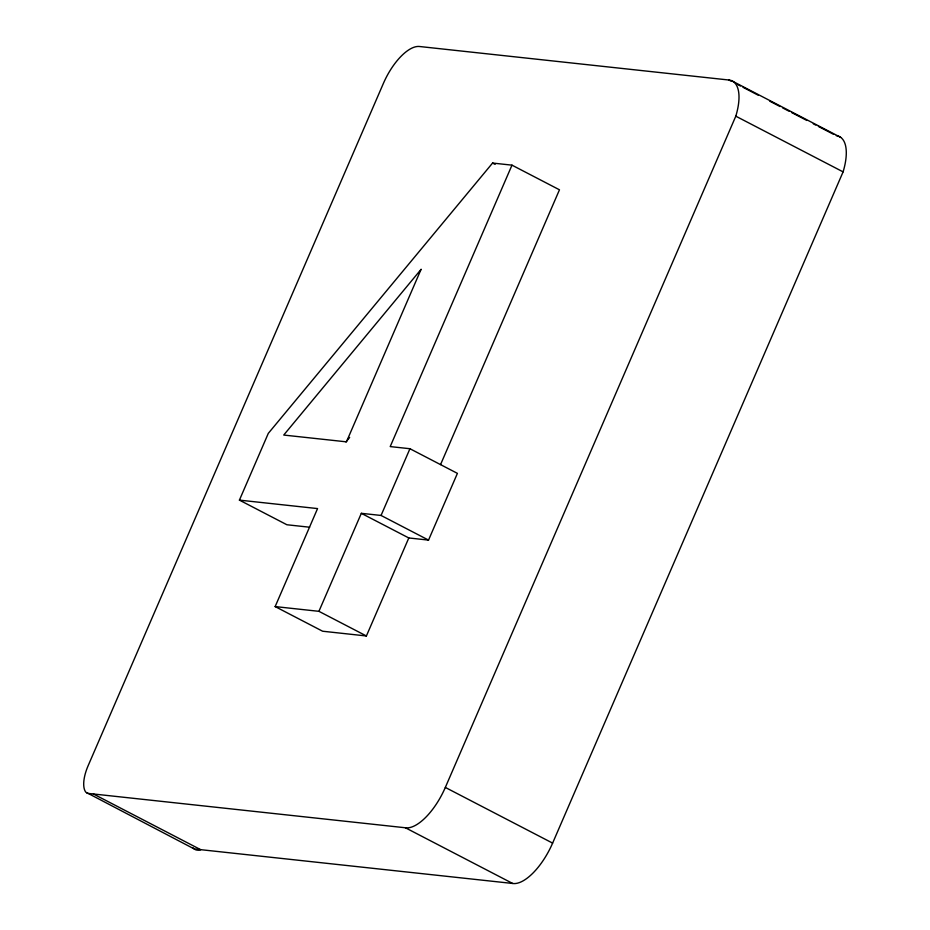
<?xml version="1.0" encoding="UTF-8"?>
<svg xmlns="http://www.w3.org/2000/svg" width="930" height="930" viewBox="0 0 930 930"><rect width="100%" height="100%" fill="white"/><g stroke="black" fill="none" stroke-linecap="round" stroke-linejoin="round"><path stroke-width="1.4" d="M309.632 527.217L286.893 524.753L239.417 500.119L268.293 433.38L492.575 163.052L511.988 165.156L559.465 189.801L440.553 464.593M511.988 165.156L390.205 446.586L409.944 448.725L457.409 473.37L428.532 540.098L408.805 537.959L366.397 635.969L322.629 631.226L275.152 606.581L317.56 508.582L239.417 500.119M275.152 606.581L318.92 611.324L361.328 513.325L381.056 515.452L428.532 540.098M381.056 515.452L409.944 448.725M87.002 793.29L405.399 827.77A47.023 20.018 -62.6 0 0 445.331 787.431L735.804 116.18A49.441 21.053 -62.6 0 0 728.969 80.027L419.476 46.5A42.861 18.251 -62.6 0 0 383.427 83.328L88.001 766.018A30.039 12.788 -62.6 0 0 85.827 792.197L194.289 848.974L512.674 883.465A47.023 20.018 -62.6 0 0 552.618 843.115L843.092 171.876A49.441 21.053 -62.6 0 0 836.256 135.71M345.96 441.901L349.645 437.46M731.294 80.561L840.627 137.326M728.969 80.027L731.526 81.352M737.92 84.665L740.466 85.99M743.024 87.315L758.345 95.278M769.842 101.242L780.061 106.543M782.618 107.868L789 111.182M791.558 112.507L806.88 120.47M813.273 123.783L815.819 125.108M818.377 126.434L833.699 134.385M735.804 116.18L843.092 171.876M492.575 163.052L495.144 164.389M361.328 513.325L408.805 537.959M318.92 611.324L366.397 635.969M445.331 787.431L552.618 843.115M405.399 827.77L512.674 883.465M93.384 793.976L200.671 849.671A30.039 12.788 -62.6 0 1 194.568 849.23L193.115 847.881M421.069 269.375L346.437 441.843L283.731 435.054L421.069 269.375"/></g></svg>
